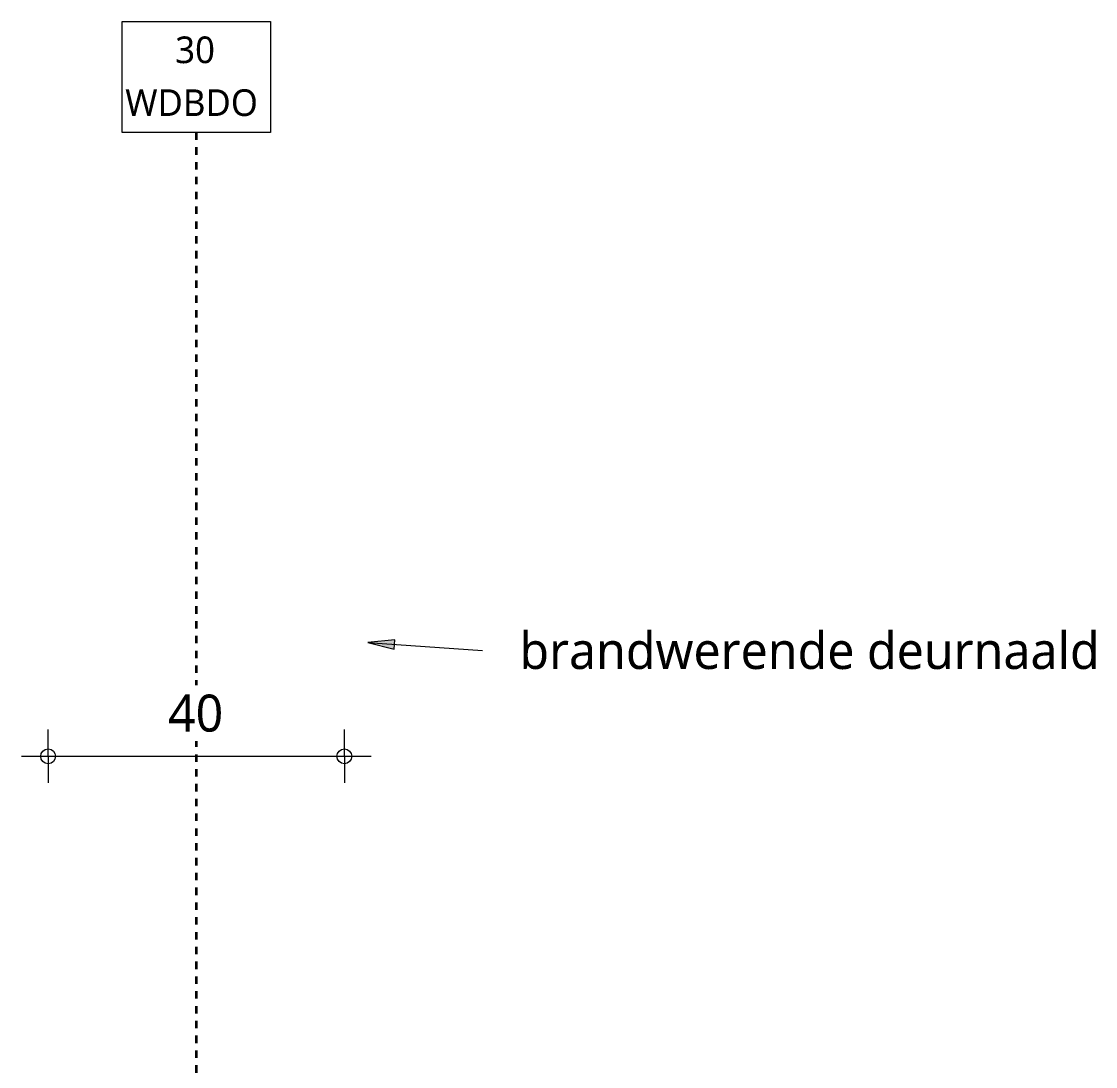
# Model space of a CAD drawing. Header units: millimetres. Extents: x 32900 to 38291, y -18988 to 4133.
# Drawn here: x 33303 to 33448, y -7869.2 to -7728 of the extents above; entities that cross this region are included whole.
import ezdxf

# ---------------------------------------------------------------- set-up
doc = ezdxf.new("R2010")
doc.units = ezdxf.units.MM
doc.linetypes.add('MV_30_min', pattern=[2, 1, -1])
for name, color, linetype, lineweight in [('A-ANNO-DIMS', 211, 'Continuous', 13), ('A-ANNO-DIMS-2', 211, 'Continuous', 13), ('A-ANNO-NOTE', 131, 'Continuous', 18), ('A-DETL', 90, 'Continuous', 13), ('G-ANNO-TEXT', 231, 'Continuous', 13)]:
    doc.layers.add(name, color=color, linetype=linetype, lineweight=lineweight)
doc.styles.add('Segoe UI', font='segoeui.ttf', dxfattribs={"height": 5})
doc.styles.add('Segoe UI_2', font='segoeui.ttf', dxfattribs={"height": 3.6})
doc.dimstyles.new('2_5_mm_2', dxfattribs={"dimscale": 304.8, "dimtxt": 5.23682, "dimasz": 0.006562, "dimexe": 0.011811, "dimexo": 0.0625, "dimgap": 0.005906, "dimtad": 1, "dimdec": 0, "dimzin": 0, "dimdsep": 46, "dimtxsty": 'Segoe UI', "dimblk1": 'DOTBLANK', "dimblk2": 'DOTBLANK', "dimsah": 1, "dimcen": 0.09, "dimdle": 0.011811, "dimazin": 0, "dimtfac": 1, "dimtdec": 4, "dimtix": 1, "dimtmove": 0, "dimatfit": 3, "dimfxl": 0.011811, "dimfxlon": 1, "dimtvp": 1, "dimtfill": 1, "dimtolj": 1, "dimtzin": 0, "dimarcsym": 2})

# ---------------------------------------------------------------- blocks, each defined once
blk = doc.blocks.new('02_GA_brandscheiding - 30 min-3717880-Details ziekenhuis Utiliteitsgebouw')
at = {"layer": 'A-ANNO-NOTE'}
for p, q in [((-5, 3.75), (5, 3.75)), ((-5, -3.75), (-5, 3.75)), ((5, 3.75), (5, -3.75)), ((5, -3.75), (-5, -3.75))]:
    blk.add_line(p, q, dxfattribs=at)
blk = doc.blocks.new('DIMBLOCK289-Details ziekenhuis Utiliteitsgebouw')
at = {"layer": 'A-ANNO-DIMS-2'}
for p, q in [((33306.6, -7827.29), (33306.6, -7823.69)), ((33346.6, -7827.29), (33346.6, -7823.69)), ((33303, -7827.29), (33350.2, -7827.29)), ((33306.6, -7827.29), (33306.6, -7830.89)), ((33346.6, -7827.29), (33346.6, -7830.89))]:
    blk.add_line(p, q, dxfattribs=at)
for centre in [(33306.6, -7827.29), (33346.6, -7827.29)]:
    blk.add_circle(centre, 1, dxfattribs=at)
at = {"layer": 'A-ANNO-DIMS-2', "color": 0, "insert": (33322.79, -7818.96), "char_height": 5, "width": 9.1406, "attachment_point": 1, "line_spacing_factor": 1.142579, "style": 'Segoe UI', "bg_fill": 3, "box_fill_scale": 1.25, "bg_fill_color": 9, "bg_fill_true_color": 13158600, "bg_fill_transparency": 0}
blk.add_mtext('40', dxfattribs=at)
blk = doc.blocks.new('_DotBlank')
at = {"color": 0, "linetype": 'ByBlock', "lineweight": -2}
blk.add_line((-0.5, 0), (-1, 0), dxfattribs=at)
blk.add_circle((0, 0), 0.5, dxfattribs=at)

msp = doc.modelspace()

# ---------------------------------------------------------------- hatches: boundary and pattern name
at = {"layer": 'G-ANNO-TEXT'}
msp.add_hatch(color=7, dxfattribs=at).paths.add_polyline_path([(33349.78, -7811.94), (33353.32, -7812.82), (33353.41, -7811.55)])

# ---------------------------------------------------------------- linework, layer by layer
at = {"layer": 'A-DETL', "linetype": 'MV_30_min', "lineweight": 35}
msp.add_line((33326.6, -7743.03), (33326.6, -8103.99), dxfattribs=at)
at = {"layer": 'G-ANNO-TEXT', "color": 250}
for p, q in [((33353.41, -7811.55), (33349.78, -7811.94)), ((33353.32, -7812.82), (33353.41, -7811.55)), ((33349.78, -7811.94), (33353.32, -7812.82)), ((33349.78, -7811.94), (33365.23, -7813))]:
    msp.add_line(p, q, dxfattribs=at)

# ---------------------------------------------------------------- block references
at = {"layer": 'A-ANNO-NOTE', "xscale": 2, "yscale": 2, "zscale": 2}
msp.add_blockref('02_GA_brandscheiding - 30 min-3717880-Details ziekenhuis Utiliteitsgebouw', (33326.6, -7735.53), dxfattribs=at)

# ---------------------------------------------------------------- texts
at = {"layer": 'A-ANNO-NOTE', "lineweight": 13, "char_height": 3.6, "attachment_point": 1, "style": 'Segoe UI_2'}
for s, insert, width in [('30', (33323.76, -7730.06), 7.0549), ('WDBDO', (33317.01, -7737.2), 23.4093)]:
    msp.add_mtext(s, dxfattribs=dict(at, insert=insert, width=width))
at = {"layer": 'G-ANNO-TEXT', "color": 7, "insert": (33370.23, -7810.5), "char_height": 5, "width": 94.2785, "attachment_point": 1, "style": 'Segoe UI'}
msp.add_mtext('brandwerende deurnaald', dxfattribs=at)

# ---------------------------------------------------------------- next in the draw order: dimensions: what is measured, and where the dimension line sits
at = {"layer": 'A-ANNO-DIMS'}
dim = msp.add_linear_dim(base=(33346.6, -7827.29), p1=(33306.6, -7823.69), p2=(33346.6, -7823.69), dimstyle='2_5_mm_2', override={"dimpost": '<>', "dimfxl": 40}, dxfattribs=at)
dim.commit()
dim.dimension.update_dxf_attribs({"geometry": 'DIMBLOCK289-Details ziekenhuis Utiliteitsgebouw', "text_midpoint": (33326.6, -7822.9)})

doc.saveas('drawing.dxf')
